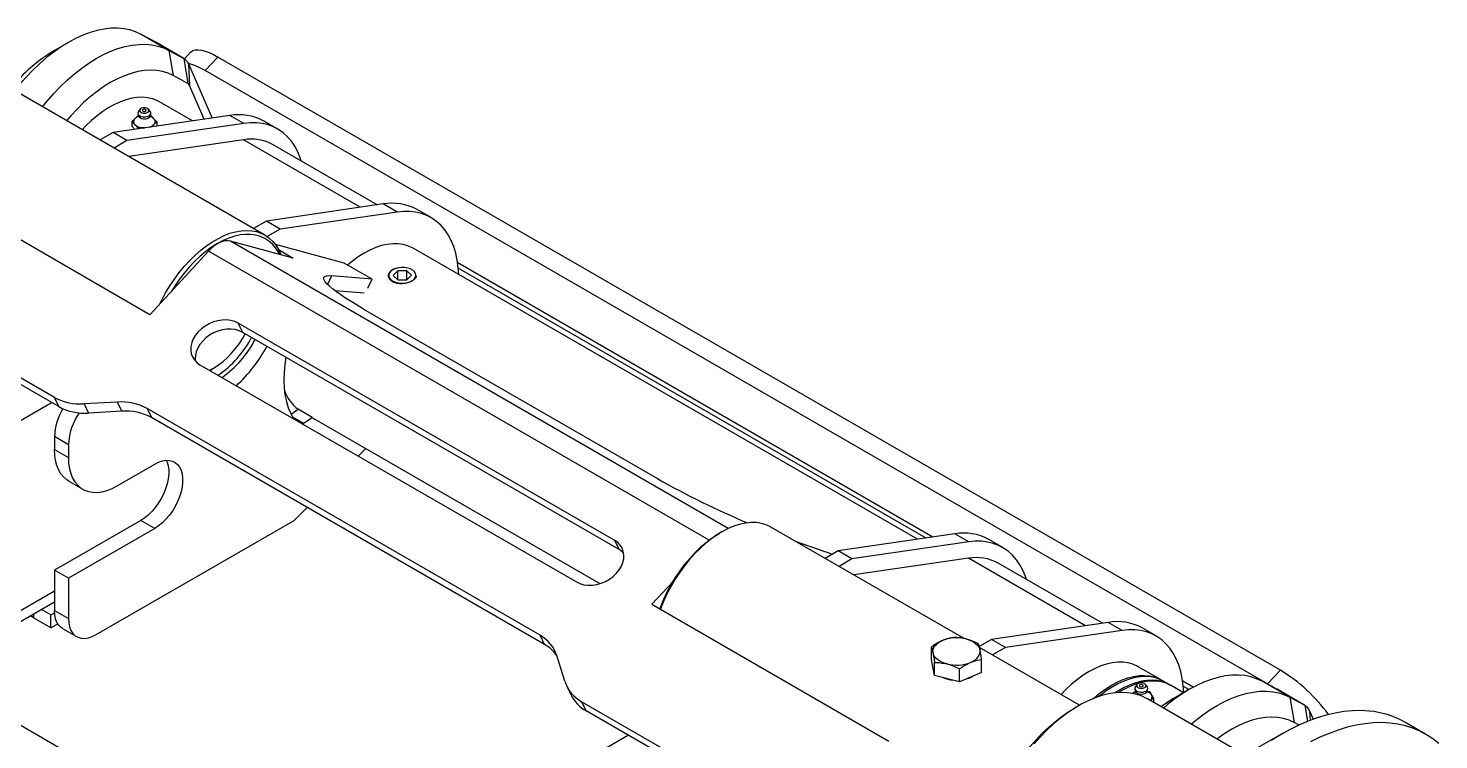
# Model space of a CAD drawing. Header units: millimetres. Extents: x 0 to 420, y 0 to 297.
# Drawn here: x 145.33 to 163.22, y 77.25 to 86.28 of the extents above; entities that cross this region are included whole.
import ezdxf

# ---------------------------------------------------------------- set-up
doc = ezdxf.new("R2010")
doc.units = ezdxf.units.MM

msp = doc.modelspace()

# ---------------------------------------------------------------- linework, layer by layer
at = {"color": 7, "linetype": 'Continuous', "lineweight": 25}
for p, q in [((145.84285, 86.09687), (145.6661, 85.9948)), ((147.11732, 85.99503), (146.76377, 86.19914)), ((146.95118, 86.09846), (146.76377, 86.19914)), ((147.30473, 85.89436), (146.95118, 86.09846)), ((146.95452, 86.0966), (146.95118, 86.09846)), ((147.30807, 85.8925), (146.95452, 86.0966)), ((147.11732, 85.99503), (147.17134, 85.67523)), ((147.11732, 85.99503), (147.30473, 85.89436)), ((147.30473, 85.89436), (147.35875, 85.57456)), ((147.39614, 85.97541), (147.3133, 85.88931)), ((147.73961, 85.91027), (147.57547, 85.7397)), ((161.20999, 78.13398), (147.73961, 85.91027)), ((147.35875, 85.57456), (147.17134, 85.67523)), ((147.36679, 85.82358), (147.37943, 85.55096)), ((147.36679, 85.82358), (147.66393, 85.1373)), ((161.04586, 77.96341), (147.57547, 85.7397)), ((148.333, 83.65371), (145.02088, 85.56576)), ((147.5648, 85.12283), (147.37943, 85.55096)), ((147.41624, 85.10114), (146.99834, 85.34239)), ((147.89002, 85.1703), (146.40875, 84.95409)), ((146.64779, 85.09431), (146.68941, 85.13334)), ((146.68941, 85.13334), (146.73103, 85.17236)), ((146.72604, 85.18877), (146.73823, 85.1578)), ((146.75071, 85.24736), (146.72978, 85.21685)), ((146.73103, 85.17236), (146.73251, 85.17234)), ((146.8832, 85.21685), (146.86228, 85.24736)), ((146.87475, 85.1578), (146.88694, 85.18877)), ((146.87953, 85.16994), (146.88974, 85.16977)), ((146.88974, 85.16977), (146.92747, 85.12945)), ((146.92747, 85.12945), (146.9652, 85.08913)), ((148.0668, 85.06825), (147.89002, 85.1703)), ((146.40875, 84.95409), (146.24459, 84.85933)), ((146.58552, 84.85204), (146.40875, 84.95409)), ((148.0668, 85.06825), (146.58552, 84.85204)), ((146.64779, 85.09431), (146.64779, 85.03307)), ((146.68552, 85.05399), (146.64779, 85.09431)), ((146.68409, 84.99428), (146.64779, 85.03307)), ((146.72325, 85.01367), (146.68552, 85.05399)), ((146.80261, 85.01238), (146.72325, 85.01367)), ((146.72325, 85.01367), (146.72325, 85)), ((146.80751, 85.0123), (146.80261, 85.01238)), ((146.92358, 85.0501), (146.89722, 85.02539)), ((146.9652, 85.08913), (146.92358, 85.0501)), ((146.9652, 85.08913), (146.9652, 85.03531)), ((148.49611, 84.99735), (148.31934, 85.0994)), ((146.58552, 84.85204), (146.42137, 84.75728)), ((148.06151, 84.86118), (146.6087, 84.64913)), ((149.75991, 84.03684), (148.44032, 84.79862)), ((146.87722, 82.6436), (143.87201, 84.37847)), ((149.83457, 84.04774), (148.35329, 83.83153)), ((150.01135, 83.94569), (148.53007, 83.72948)), ((150.01135, 83.94569), (149.83457, 84.04774)), ((150.44066, 83.87478), (150.26388, 83.97684)), ((148.35329, 83.83153), (148.18914, 83.73677)), ((148.53007, 83.72948), (148.35329, 83.83153)), ((148.53007, 83.72948), (148.36426, 83.63376)), ((148.69402, 83.36162), (147.89861, 83.57483)), ((149.33895, 83.29808), (148.46758, 83.53165)), ((147.61743, 83.44781), (146.87722, 82.6436)), ((148.50651, 83.46987), (148.69402, 83.36162)), ((156.60862, 79.79449), (150.21568, 83.48506)), ((149.69251, 83.09398), (149.33895, 83.29808)), ((150.01912, 83.19952), (149.9625, 83.14216)), ((150.13349, 83.1999), (150.01912, 83.19952)), ((150.01912, 83.08628), (150.01912, 83.19952)), ((150.19122, 83.14291), (150.13349, 83.1999)), ((150.13349, 83.08555), (150.13349, 83.1999)), ((150.20934, 83.20746), (150.19935, 83.21323)), ((149.69251, 83.09398), (149.17958, 83.13759)), ((149.64016, 82.98119), (149.69251, 83.09398)), ((149.9625, 83.14216), (150.02024, 83.08518)), ((150.02024, 83.08518), (150.1346, 83.08555)), ((150.1346, 83.08555), (150.19122, 83.14291)), ((149.59247, 82.91539), (149.22435, 82.94669)), ((145.66527, 81.59401), (143.72531, 82.71393)), ((149.58559, 82.7146), (153.31056, 80.56422)), ((145.72233, 81.47752), (143.78236, 82.59744)), ((152.76919, 79.78046), (147.99621, 82.53584)), ((148.05327, 82.41935), (147.99621, 82.53584)), ((152.82624, 79.66397), (148.05327, 82.41935)), ((137.30337, 82.0161), (149.5921, 74.92197)), ((147.51096, 82.00863), (152.28393, 79.25326)), ((147.63505, 81.937), (147.69046, 81.969)), ((145.72233, 81.47752), (145.66527, 81.59401)), ((146.46457, 81.53522), (146.04094, 81.51273)), ((146.04094, 81.51273), (146.098, 81.39624)), ((146.52163, 81.41873), (146.098, 81.39624)), ((146.52163, 81.41873), (146.46457, 81.53522)), ((151.8224, 78.5778), (146.84024, 81.45394)), ((146.84024, 81.45394), (146.8973, 81.33745)), ((148.66558, 81.38218), (148.75576, 81.44334)), ((148.93253, 81.34129), (148.75576, 81.44334)), ((151.87946, 78.46131), (146.8973, 81.33745)), ((148.82396, 81.26764), (148.93253, 81.34129)), ((148.93253, 81.34129), (148.96578, 81.31994)), ((148.96578, 81.31994), (152.58166, 79.23253)), ((145.84306, 80.99432), (145.66628, 81.09637)), ((145.66628, 81.09637), (145.66628, 80.93306)), ((145.66628, 80.93306), (145.84306, 80.83101)), ((145.84306, 80.99432), (145.84306, 80.83101)), ((149.51838, 80.84978), (149.61394, 80.94576)), ((146.46178, 80.47372), (146.93908, 80.74925)), ((145.84754, 80.53245), (146.02432, 80.4304)), ((148.70684, 80.03462), (148.87008, 80.19858)), ((146.7623, 80.03477), (145.66628, 79.40205)), ((146.19661, 78.58549), (148.70684, 80.03462)), ((146.93908, 79.93271), (146.7623, 80.03477)), ((157.19876, 78.53562), (154.75, 79.94926)), ((146.93908, 79.93271), (145.84306, 79.3)), ((152.82624, 79.66397), (152.76919, 79.78046)), ((154.12491, 79.88729), (154.09839, 79.87198)), ((155.05796, 79.77148), (155.52894, 79.60576)), ((157.08241, 79.86365), (155.60113, 79.64744)), ((157.25919, 79.7616), (157.08241, 79.86365)), ((157.6885, 79.69069), (157.51173, 79.79274)), ((155.60113, 79.64744), (155.43698, 79.55267)), ((155.77791, 79.54539), (155.60113, 79.64744)), ((157.25919, 79.7616), (155.77791, 79.54539)), ((155.77791, 79.54539), (155.61376, 79.45062)), ((157.2539, 79.55453), (155.80109, 79.34248)), ((158.95229, 78.73019), (157.6327, 79.49197)), ((145.84306, 79.3), (145.66628, 79.40205)), ((145.66628, 79.40205), (145.66628, 78.89171)), ((145.84306, 79.3), (145.84306, 78.78966)), ((153.50934, 79.26111), (153.24118, 78.96976)), ((144.09595, 78.09483), (145.66628, 79.00137)), ((145.62209, 78.83557), (145.50059, 78.90571)), ((145.66628, 78.89171), (145.84306, 78.78966)), ((153.24118, 78.96976), (156.24638, 77.23489)), ((145.62209, 78.67226), (145.40112, 78.79983)), ((145.62209, 78.83557), (145.66728, 78.86166)), ((145.62209, 78.67226), (145.62209, 78.83557)), ((145.62209, 78.67226), (145.70872, 78.72227)), ((159.02696, 78.74109), (157.54568, 78.52488)), ((159.20373, 78.63903), (159.02696, 78.74109)), ((145.76986, 78.66279), (145.94664, 78.56074)), ((151.87946, 78.46131), (151.8224, 78.5778)), ((157.54568, 78.52488), (157.39216, 78.43625)), ((157.72246, 78.42283), (157.54568, 78.52488)), ((159.20373, 78.63903), (157.72246, 78.42283)), ((159.63305, 78.56813), (159.45627, 78.67018)), ((156.78673, 78.26478), (156.78673, 78.4307)), ((158.66306, 77.6903), (157.39525, 78.42219)), ((157.72246, 78.42283), (157.5583, 78.32806)), ((152.1377, 77.99315), (152.03508, 78.31943)), ((156.82427, 78.06598), (156.78673, 78.26478)), ((156.82427, 78.06598), (156.82427, 78.2319)), ((157.42074, 78.10351), (157.42074, 78.26944)), ((159.69975, 78.01003), (159.40806, 78.17841)), ((157.14128, 77.98535), (156.82427, 78.06598)), ((157.14128, 77.98535), (157.14128, 78.15127)), ((157.42074, 78.10351), (157.14128, 77.98535)), ((157.22966, 78.02272), (157.26986, 78.03689)), ((157.26986, 78.03689), (157.30374, 78.05376)), ((159.80581, 77.94879), (159.72449, 77.99574)), ((161.33017, 77.79013), (160.97662, 77.99423)), ((161.16402, 77.89356), (160.97662, 77.99423)), ((161.04586, 77.96341), (161.20999, 78.13398)), ((152.16208, 77.93208), (152.21914, 77.81559)), ((159.0994, 77.93377), (159.09233, 77.92969)), ((159.15338, 77.85013), (159.18072, 77.86641)), ((159.1984, 77.87662), (159.18072, 77.86641)), ((159.33152, 77.84042), (159.34463, 77.84868)), ((159.34463, 77.84868), (159.37511, 77.8679)), ((159.36558, 77.89212), (159.37777, 77.86115)), ((159.39024, 77.95072), (159.36932, 77.9202)), ((159.52274, 77.9202), (159.50182, 77.95072)), ((159.51429, 77.86115), (159.52648, 77.89212)), ((159.51672, 77.86734), (159.55326, 77.86267)), ((159.55326, 77.86267), (159.57715, 77.81897)), ((159.57715, 77.81897), (159.60105, 77.77526)), ((159.97998, 77.84825), (159.82349, 77.93859)), ((160.05569, 77.89197), (159.87894, 77.7899)), ((161.51758, 77.68946), (161.16402, 77.89356)), ((161.16737, 77.8917), (161.16402, 77.89356)), ((161.52092, 77.6876), (161.16737, 77.8917)), ((154.29033, 76.61487), (152.35037, 77.73478)), ((152.35037, 77.73478), (152.40743, 77.61829)), ((154.34739, 76.49838), (152.40743, 77.61829)), ((158.65033, 77.68302), (158.59731, 77.6524)), ((160.7578, 77.05837), (159.52546, 77.76978)), ((159.60105, 77.77526), (159.56037, 77.74962)), ((159.60105, 77.77526), (159.60105, 77.72614)), ((161.33017, 77.79013), (161.38419, 77.47033)), ((161.33017, 77.79013), (161.51758, 77.68946)), ((161.57964, 77.61868), (161.62621, 77.5111)), ((161.4462, 77.43701), (161.38419, 77.47033)), ((163.05017, 77.32268), (162.78501, 77.47575)), ((152.94289, 77.30918), (149.19988, 75.14839)), ((161.24542, 77.33406), (160.39716, 76.85447))]:
    msp.add_line(p, q, dxfattribs=at)
at = {"color": 8, "linetype": 'Continuous', "lineweight": 25}
for p, q in [((146.80261, 85.01238), (146.80787, 85.01235)), ((149.54405, 84.00533), (148.06151, 84.86118)), ((154.20966, 79.93153), (147.89861, 83.57483)), ((153.9654, 79.7832), (147.61743, 83.44781)), ((156.80207, 79.82273), (150.77876, 83.29991)), ((156.71743, 79.81037), (150.78656, 83.23419)), ((149.17958, 83.13759), (149.12858, 83.02769)), ((145.63546, 81.52767), (141.89245, 79.36688)), ((148.68411, 81.34838), (148.82396, 81.26764)), ((158.73644, 78.69868), (157.2539, 79.55453)), ((145.66628, 79.13667), (143.97876, 78.16248)), ((145.40112, 78.84829), (145.40112, 78.79983)), ((160.10195, 77.91775), (159.97115, 77.99326)), ((160.04813, 77.8876), (159.97895, 77.92754)), ((161.51758, 77.68946), (161.55247, 77.48287)), ((161.57964, 77.61868), (161.58533, 77.49582))]:
    msp.add_line(p, q, dxfattribs=at)
at = {"color": 7, "linetype": 'Continuous', "lineweight": 25, "flags": 128}
for points in [[(146.76377, 86.19914), (146.69497, 86.23091), (146.62202, 86.25457), (146.54527, 86.27), (146.46511, 86.27713), (146.38191, 86.27592), (146.29608, 86.26637), (146.20805, 86.24854), (146.11824, 86.22251), (146.02708, 86.18841), (145.93503, 86.1464), (145.84254, 86.09669), (145.75004, 86.03953), (145.658, 85.97518), (145.56686, 85.90396), (145.47707, 85.82622), (145.38906, 85.74234), (145.30326, 85.65273), (145.22009, 85.55783), (145.16087, 85.48495)], [(145.51442, 85.28085), (145.57364, 85.35373), (145.65681, 85.44863), (145.74261, 85.53824), (145.83062, 85.62212), (145.92041, 85.69986), (146.01155, 85.77107), (146.1036, 85.83542), (146.19609, 85.89259), (146.28859, 85.9423), (146.38064, 85.98431), (146.47179, 86.01841), (146.5616, 86.04444), (146.64963, 86.06227), (146.73546, 86.07181), (146.81866, 86.07303), (146.89883, 86.0659), (146.97557, 86.05047), (147.04852, 86.02681), (147.11732, 85.99503)], [(147.39614, 85.97541), (147.39913, 85.97835), (147.42229, 85.99351), (147.45192, 86.0019), (147.48764, 86.00342), (147.52901, 85.99805), (147.5755, 85.98585), (147.62653, 85.96699), (147.68147, 85.94168), (147.73961, 85.91027)], [(147.17134, 85.67523), (147.10611, 85.70492), (147.03663, 85.72624), (146.96331, 85.73904), (146.88656, 85.74328), (146.80684, 85.73891), (146.72461, 85.72596), (146.64034, 85.70451), (146.55452, 85.67468), (146.46765, 85.63665), (146.38023, 85.59063), (146.29278, 85.5369), (146.20579, 85.47576), (146.11977, 85.40757), (146.03522, 85.33273), (145.95264, 85.25166), (145.8725, 85.16484), (145.82068, 85.10405)], [(146.99834, 85.34239), (146.96482, 85.35977), (146.90779, 85.38133), (146.847, 85.39502), (146.78289, 85.40076), (146.71591, 85.39849), (146.64653, 85.38823), (146.57523, 85.37006), (146.50251, 85.3441), (146.42889, 85.31053), (146.35488, 85.2696), (146.281, 85.22158), (146.20777, 85.16681), (146.1357, 85.10569), (146.06529, 85.03863), (146.01856, 84.98981)], [(146.72978, 85.21685), (146.72777, 85.21357), (146.72402, 85.19805), (146.72921, 85.18266), (146.74277, 85.16907), (146.76324, 85.15877)], [(146.77504, 85.20512), (146.79698, 85.20042), (146.82038, 85.20092), (146.84166, 85.20655), (146.85759, 85.21646), (146.86574, 85.22913), (146.86487, 85.24263), (146.85511, 85.25492), (146.83795, 85.26411), (146.816, 85.26882), (146.79261, 85.26831), (146.77133, 85.26268), (146.7554, 85.25278), (146.74725, 85.24011), (146.74812, 85.2266), (146.75788, 85.21432), (146.77504, 85.20512)], [(146.76324, 85.15877), (146.78839, 85.15286), (146.81551, 85.15198), (146.84165, 85.15624), (146.86398, 85.16516), (146.88008, 85.17779), (146.8882, 85.19275), (146.88748, 85.20842), (146.8832, 85.21685)], [(146.79339, 85.22233), (146.80253, 85.22037), (146.81228, 85.22058), (146.82115, 85.22292), (146.82778, 85.22705), (146.83118, 85.23233), (146.83082, 85.23796), (146.82675, 85.24307), (146.8196, 85.24691), (146.81046, 85.24887), (146.80071, 85.24866), (146.79184, 85.24631), (146.78521, 85.24218), (146.78181, 85.2369), (146.78217, 85.23128), (146.78624, 85.22616), (146.79339, 85.22233)], [(148.79616, 84.5932), (148.7835, 84.63111), (148.75178, 84.7082), (148.71407, 84.77887), (148.67058, 84.84275), (148.62153, 84.89949), (148.5672, 84.94879), (148.50788, 84.99036), (148.44389, 85.024), (148.37557, 85.04951), (148.30331, 85.06676), (148.22748, 85.07566), (148.1485, 85.07616), (148.0668, 85.06825)], [(150.79181, 83.15247), (150.78569, 83.24316), (150.77285, 83.33685), (150.75359, 83.42547), (150.72804, 83.50855), (150.69632, 83.58564), (150.65862, 83.65631), (150.61512, 83.72019), (150.56608, 83.77693), (150.51175, 83.82622), (150.45242, 83.8678), (150.38843, 83.90144), (150.32012, 83.92695), (150.24785, 83.9442), (150.17202, 83.9531), (150.09305, 83.9536), (150.01135, 83.94569)], [(147.00356, 82.78087), (147.02641, 82.82741), (147.07589, 82.91956), (147.12979, 83.00926), (147.18776, 83.09589), (147.24937, 83.17884), (147.31421, 83.25753), (147.3818, 83.33141), (147.45168, 83.39995), (147.52336, 83.46268), (147.59634, 83.51915), (147.6701, 83.56897), (147.74413, 83.6118), (147.8179, 83.64733), (147.8909, 83.6753), (147.96262, 83.69554), (148.03256, 83.70788), (148.10022, 83.71226), (148.16512, 83.70862), (148.22683, 83.69701), (148.28489, 83.67751), (148.33891, 83.65024), (148.3885, 83.6154), (148.43332, 83.57324), (148.47305, 83.52405), (148.50742, 83.46818), (148.53617, 83.40601), (148.53709, 83.40368)], [(148.51886, 83.40857), (148.50484, 83.4353), (148.46962, 83.48982), (148.42896, 83.53743), (148.38316, 83.57777), (148.33255, 83.61055), (148.27752, 83.63551), (148.21847, 83.65248), (148.15584, 83.66134), (148.09009, 83.66201), (148.0217, 83.65448), (147.95119, 83.63883), (147.87908, 83.61516), (147.80589, 83.58364), (147.73218, 83.54451), (147.65849, 83.49807), (147.58536, 83.44465), (147.51333, 83.38465), (147.44294, 83.31851), (147.37471, 83.24673), (147.30915, 83.16983), (147.24673, 83.08838), (147.18793, 83.00299), (147.14538, 82.93495)], [(147.89861, 83.57483), (147.86739, 83.57973), (147.83385, 83.57839), (147.79856, 83.57083), (147.76212, 83.55718), (147.72515, 83.53768), (147.6883, 83.51264), (147.65218, 83.48252), (147.61743, 83.44781)], [(150.21568, 83.48506), (150.20205, 83.4926), (150.14586, 83.51723), (150.0857, 83.53387), (150.02199, 83.5424), (149.95518, 83.54277), (149.88577, 83.53496), (149.81424, 83.51904), (149.74111, 83.49511), (149.6669, 83.46336), (149.59215, 83.424), (149.51739, 83.37732), (149.44315, 83.32365), (149.38159, 83.27347)], [(150.25006, 83.1431), (150.24517, 83.16614), (150.2312, 83.18791), (150.20891, 83.20724), (150.17951, 83.22307), (150.14457, 83.23457), (150.10598, 83.2411), (150.06582, 83.24232), (150.02625, 83.23816), (149.98942, 83.22884), (149.9573, 83.21488), (149.93162, 83.19701), (149.91378, 83.1762), (149.90472, 83.15358), (149.90495, 83.13037), (149.91444, 83.10781), (149.9327, 83.08712), (149.95872, 83.06942), (149.99111, 83.05567), (150.02812, 83.04659), (150.06777, 83.04269), (150.1079, 83.04417), (150.14636, 83.05095), (150.18107, 83.06267), (150.21017, 83.0787), (150.23208, 83.09817), (150.24562, 83.12003), (150.25006, 83.1431)], [(149.58559, 82.7146), (149.5036, 82.76277), (149.42761, 82.80917), (149.3581, 82.8535), (149.29551, 82.89548), (149.24024, 82.93483), (149.19265, 82.97132), (149.15303, 83.00469), (149.12165, 83.03475), (149.09871, 83.06129), (149.08434, 83.08415), (149.07864, 83.10319), (149.08166, 83.11828), (149.09336, 83.12932), (149.11368, 83.13624), (149.14248, 83.13901), (149.17958, 83.13759)], [(147.99621, 82.53584), (147.95175, 82.55654), (147.9024, 82.57024), (147.84939, 82.5766), (147.79402, 82.57547), (147.73765, 82.56687), (147.68168, 82.55102), (147.62747, 82.5283), (147.57638, 82.49928), (147.52964, 82.46467), (147.48842, 82.42531), (147.45373, 82.38219), (147.42643, 82.33636), (147.40718, 82.28896), (147.39645, 82.24114), (147.39453, 82.19408), (147.40144, 82.14895), (147.41703, 82.10686), (147.4409, 82.06884), (147.47247, 82.03582), (147.51096, 82.00863)], [(148.05327, 82.41935), (148.0088, 82.44005), (147.95946, 82.45375), (147.90644, 82.46012), (147.85107, 82.45898), (147.79471, 82.45039), (147.73873, 82.43453), (147.68453, 82.41181), (147.63343, 82.38279), (147.5867, 82.34818), (147.54548, 82.30882), (147.51079, 82.2657), (147.48348, 82.21987), (147.46423, 82.17247), (147.45351, 82.12465), (147.45158, 82.07759), (147.45415, 82.05335)], [(147.63179, 81.93888), (147.63304, 81.93944), (147.69038, 81.96895), (147.74772, 82.00564), (147.80438, 82.04908), (147.85971, 82.09876), (147.91306, 82.1541), (147.96379, 82.21445), (148.01132, 82.2791), (148.05509, 82.34729), (148.08541, 82.4008)], [(148.60175, 82.10272), (148.58739, 82.01132), (148.57737, 81.90916), (148.57427, 81.81038), (148.57813, 81.71564), (148.58891, 81.6256), (148.60654, 81.54087), (148.63091, 81.46204), (148.66184, 81.38963), (148.69912, 81.32416), (148.70062, 81.32186)], [(148.82396, 81.26764), (148.8121, 81.26052), (148.80931, 81.25911)], [(145.84754, 80.53245), (145.82521, 80.54673), (145.78445, 80.58132), (145.74918, 80.62368), (145.71978, 80.67334), (145.69657, 80.72976), (145.67981, 80.79232), (145.66967, 80.86034), (145.66628, 80.93306)], [(145.84306, 80.83101), (145.84645, 80.75829), (145.85658, 80.69027), (145.87334, 80.62771), (145.89655, 80.57129), (145.92595, 80.52163), (145.96123, 80.47927), (146.00198, 80.44468), (146.04778, 80.41823), (146.09811, 80.40023), (146.15242, 80.39085), (146.21012, 80.39021), (146.27059, 80.39831), (146.33314, 80.41507), (146.39711, 80.4403), (146.46178, 80.47372)], [(147.08453, 80.79707), (147.09544, 80.77207), (147.10846, 80.72593), (147.11503, 80.67452), (147.11503, 80.6188), (147.10846, 80.5598), (147.09544, 80.49863), (147.07621, 80.43642), (147.05114, 80.37434), (147.02069, 80.31353), (146.98542, 80.25514), (146.946, 80.20025), (146.90316, 80.14988), (146.85769, 80.10497), (146.81044, 80.06636), (146.7623, 80.03477)], [(146.93908, 80.74925), (146.98722, 80.77324), (147.03446, 80.78918), (147.07993, 80.79677), (147.12278, 80.79587), (147.1622, 80.78649), (147.19747, 80.76882), (147.22792, 80.74317), (147.25299, 80.71003), (147.27222, 80.67002), (147.28524, 80.62388), (147.29181, 80.57247), (147.29181, 80.51675), (147.28524, 80.45775), (147.27222, 80.39658), (147.25299, 80.33437), (147.22792, 80.27229), (147.19747, 80.21148), (147.1622, 80.15309), (147.12278, 80.0982), (147.07993, 80.04783), (147.03446, 80.00292), (146.98722, 79.96431), (146.93908, 79.93271)], [(154.75, 79.94926), (154.74347, 79.95295), (154.68846, 79.97839), (154.62949, 79.99604), (154.56699, 80.00576), (154.50139, 80.00749), (154.43315, 80.00122), (154.36274, 79.98699), (154.29067, 79.96491), (154.21744, 79.93512), (154.14356, 79.89784), (154.06955, 79.85332), (153.99593, 79.80189), (153.92321, 79.74389), (153.85191, 79.67974), (153.78253, 79.60989), (153.71555, 79.53483), (153.65144, 79.45508), (153.59065, 79.3712), (153.53362, 79.28378), (153.48073, 79.19344), (153.43236, 79.10081), (153.38884, 79.00653), (153.3505, 78.91127), (153.34908, 78.90747)], [(152.28393, 79.25326), (152.3284, 79.23255), (152.37775, 79.21885), (152.43076, 79.21249), (152.48613, 79.21362), (152.5425, 79.22222), (152.59847, 79.23808), (152.65267, 79.26079), (152.70377, 79.28982), (152.75051, 79.32443), (152.79172, 79.36378), (152.82642, 79.4069), (152.85372, 79.45273), (152.87297, 79.50014), (152.88369, 79.54796), (152.88562, 79.59501), (152.87871, 79.64014), (152.86312, 79.68224), (152.83925, 79.72026), (152.80768, 79.75327), (152.76919, 79.78046)], [(153.34214, 78.91148), (153.35298, 78.94047), (153.39213, 79.03527), (153.43651, 79.12894), (153.4858, 79.22078), (153.53962, 79.31012), (153.59758, 79.39628), (153.65924, 79.47863), (153.72416, 79.55657), (153.79185, 79.62952), (153.86182, 79.69693), (153.93353, 79.7583), (154.00647, 79.81319), (154.08009, 79.86118), (154.09839, 79.87198)], [(157.98854, 79.28655), (157.97589, 79.32446), (157.94417, 79.40155), (157.90646, 79.47222), (157.86297, 79.5361), (157.81392, 79.59284), (157.75959, 79.64213), (157.70027, 79.68371), (157.63628, 79.71735), (157.56796, 79.74286), (157.4957, 79.76011), (157.41987, 79.76901), (157.34089, 79.76951), (157.25919, 79.7616)], [(152.88305, 79.61925), (152.86474, 79.63678), (152.82624, 79.66397)], [(145.76986, 78.66279), (145.75264, 78.6742), (145.72241, 78.70338), (145.69823, 78.74055), (145.68061, 78.78496), (145.66988, 78.83569), (145.66628, 78.89171)], [(145.40112, 78.79983), (145.37003, 78.8217), (145.3642, 78.82698)], [(145.84306, 78.78966), (145.84666, 78.73363), (145.85738, 78.6829), (145.87501, 78.6385), (145.89919, 78.60133), (145.92942, 78.57215), (145.96509, 78.55155), (146.00547, 78.53996), (146.04974, 78.5376), (146.09701, 78.54453), (146.1463, 78.5606), (146.19661, 78.58549)], [(156.8055, 78.35318), (156.80381, 78.37581), (156.80725, 78.39838), (156.81576, 78.4205), (156.8292, 78.44178), (156.84734, 78.46187), (156.86986, 78.48042), (156.89639, 78.49711), (156.92646, 78.51167)], [(157.2247, 78.53044), (157.2595, 78.51997), (157.29163, 78.50696), (157.32055, 78.49165), (157.34576, 78.47429), (157.36683, 78.45518), (157.38339, 78.43464), (157.39517, 78.41303), (157.40197, 78.39072)], [(159.98402, 77.85058), (159.97808, 77.93651), (159.96523, 78.0302), (159.94598, 78.11882), (159.92043, 78.2019), (159.88871, 78.27899), (159.85101, 78.34966), (159.80751, 78.41354), (159.75847, 78.47028), (159.70413, 78.51957), (159.64481, 78.56115), (159.58082, 78.59478), (159.51251, 78.6203), (159.44024, 78.63755), (159.36441, 78.64645), (159.28543, 78.64694), (159.20373, 78.63903)], [(156.98278, 78.21347), (156.94798, 78.22394), (156.91584, 78.23694), (156.88692, 78.25225), (156.86172, 78.26961), (156.84065, 78.28873), (156.82408, 78.30926), (156.8123, 78.33087), (156.8055, 78.35318)], [(157.28101, 78.23223), (157.31108, 78.24679), (157.33761, 78.26348), (157.36013, 78.28203), (157.37827, 78.30212), (157.39171, 78.32341), (157.40022, 78.34552), (157.40366, 78.36809), (157.40197, 78.39072)], [(159.40806, 78.17841), (159.39443, 78.18594), (159.33825, 78.21057), (159.27808, 78.22721), (159.21437, 78.23575), (159.14757, 78.23611), (159.07816, 78.22831), (159.00663, 78.21238), (158.9335, 78.18846), (158.85929, 78.1567), (158.78454, 78.11735), (158.70978, 78.07067), (158.63554, 78.017), (158.56236, 77.95674), (158.49076, 77.8903), (158.42829, 77.82583)], [(158.83949, 77.77546), (158.90917, 77.83445), (158.98241, 77.88921), (159.05629, 77.93723), (159.1303, 77.97817), (159.20392, 78.01173), (159.27663, 78.03769), (159.34793, 78.05586), (159.41732, 78.06612), (159.4843, 78.06839), (159.54841, 78.06266), (159.60919, 78.04896), (159.66623, 78.0274), (159.712, 78.00267)], [(159.72449, 77.99574), (159.68634, 78.01523), (159.62897, 78.03613), (159.56789, 78.04916), (159.50352, 78.05422), (159.43632, 78.05128), (159.36675, 78.04035), (159.29532, 78.02152), (159.22251, 77.99491), (159.14883, 77.96072), (159.07481, 77.91918), (159.00097, 77.87058), (158.92781, 77.81526), (158.91095, 77.80147)], [(159.81459, 77.94358), (159.76766, 77.96828), (159.71029, 77.98919), (159.6492, 78.00222), (159.58484, 78.00728), (159.51763, 78.00433), (159.44807, 77.99341), (159.37663, 77.97457), (159.30382, 77.94797), (159.23015, 77.91377), (159.15613, 77.87223), (159.11634, 77.84694)], [(159.82349, 77.93859), (159.81696, 77.94228), (159.76195, 77.96772), (159.70298, 77.98537), (159.64048, 77.99509), (159.57488, 77.99682), (159.50664, 77.99055), (159.43623, 77.97632), (159.36416, 77.95424), (159.29093, 77.92445), (159.21705, 77.88717), (159.15482, 77.85022)], [(160.97662, 77.99423), (160.90782, 78.02601), (160.83487, 78.04967), (160.75812, 78.0651), (160.67795, 78.07223), (160.59475, 78.07101), (160.50893, 78.06147), (160.42089, 78.04364), (160.33108, 78.01761), (160.23993, 77.98351), (160.14788, 77.9415), (160.05538, 77.89179), (159.96289, 77.83462), (159.87085, 77.77027), (159.77971, 77.69906), (159.72636, 77.6538)], [(159.27229, 77.8486), (159.19438, 77.85169), (159.1137, 77.84665), (159.03066, 77.83349), (158.94568, 77.81228), (158.8592, 77.78314), (158.77166, 77.7462), (158.68349, 77.70166), (158.59516, 77.64974), (158.50711, 77.59072), (158.4198, 77.52488), (158.33366, 77.45256), (158.24913, 77.37414), (158.16665, 77.29002), (158.08663, 77.20061)], [(159.36932, 77.9202), (159.36462, 77.91039), (159.36469, 77.89472), (159.37357, 77.8799), (159.39031, 77.86755)], [(159.40551, 77.91242), (159.42552, 77.90542), (159.44866, 77.90336), (159.4714, 77.90658), (159.49028, 77.91458), (159.50242, 77.92613), (159.50597, 77.93949), (159.5004, 77.95262), (159.48655, 77.96351), (159.46653, 77.97052), (159.44339, 77.97257), (159.42065, 77.96936), (159.40178, 77.96136), (159.38964, 77.94981), (159.38609, 77.93645), (159.39166, 77.92332), (159.40551, 77.91242)], [(159.39031, 77.86755), (159.41308, 77.85901), (159.43943, 77.8552), (159.46649, 77.85654), (159.49133, 77.86287), (159.51126, 77.87352), (159.52413, 77.88733), (159.52853, 77.9028), (159.52399, 77.91826), (159.52274, 77.9202)], [(159.42914, 77.92732), (159.43748, 77.92441), (159.44713, 77.92355), (159.4566, 77.92489), (159.46446, 77.92822), (159.46952, 77.93304), (159.471, 77.9386), (159.46868, 77.94407), (159.46291, 77.94861), (159.45457, 77.95153), (159.44493, 77.95239), (159.43546, 77.95105), (159.42759, 77.94772), (159.42253, 77.9429), (159.42105, 77.93733), (159.42337, 77.93187), (159.42914, 77.92732)], [(160.07991, 77.4497), (160.13326, 77.49496), (160.2244, 77.56617), (160.31644, 77.63052), (160.40894, 77.68769), (160.50143, 77.7374), (160.59348, 77.77941), (160.68464, 77.81351), (160.77445, 77.83954), (160.86248, 77.85737), (160.94831, 77.86691), (161.03151, 77.86812), (161.11167, 77.861), (161.18842, 77.84557), (161.26137, 77.82191), (161.33017, 77.79013)], [(161.12171, 77.91629), (161.10647, 77.92627), (161.04586, 77.96341)], [(157.4131, 75.60107), (157.41467, 75.67244), (157.42228, 75.77635), (157.43616, 75.88297), (157.45624, 75.99174), (157.4824, 76.10207), (157.51452, 76.21337), (157.55241, 76.32506), (157.59588, 76.43653), (157.64469, 76.54719), (157.69859, 76.65645), (157.75728, 76.76373), (157.82046, 76.86845), (157.88778, 76.97006), (157.95889, 77.06801), (158.03341, 77.16179), (158.11093, 77.25088), (158.19105, 77.33482), (158.27334, 77.41316), (158.35736, 77.48548), (158.44266, 77.55139), (158.52879, 77.61055), (158.59731, 77.6524)], [(162.33292, 77.6165), (162.22966, 77.622), (162.12355, 77.61942), (162.01489, 77.60876), (161.90398, 77.59004), (161.79114, 77.56334), (161.67668, 77.52871), (161.56094, 77.48626), (161.44425, 77.43611), (161.32692, 77.3784), (161.2093, 77.3133), (161.09171, 77.24098)], [(161.38419, 77.47033), (161.31896, 77.50002), (161.24948, 77.52133), (161.17615, 77.53414), (161.09941, 77.53838), (161.01969, 77.534), (160.93745, 77.52106), (160.85318, 77.49961), (160.76736, 77.46978), (160.68049, 77.43175), (160.59308, 77.38573), (160.50562, 77.332), (160.41863, 77.27086), (160.40609, 77.2614)], [(162.59808, 77.46342), (162.49483, 77.46893), (162.38872, 77.46634), (162.28005, 77.45568), (162.16914, 77.43697), (162.0563, 77.41026), (161.94185, 77.37563), (161.82611, 77.33318), (161.70941, 77.28303), (161.59208, 77.22532)], [(163.21758, 77.20267), (163.14195, 77.26307), (163.06163, 77.31597), (162.97684, 77.36121), (162.88784, 77.39867), (162.79487, 77.42825), (162.69819, 77.44985), (162.59808, 77.46342)]]:
    msp.add_lwpolyline(points, dxfattribs=at)
at = {"color": 8, "linetype": 'Continuous', "lineweight": 25, "flags": 128}
for points in [[(146.76979, 85.13234), (146.79381, 85.12701), (146.81953, 85.12705), (146.84349, 85.13245), (146.86246, 85.14248), (146.87387, 85.15579), (146.8748, 85.15792)], [(159.34463, 77.84868), (159.33337, 77.84058), (159.33288, 77.84017)], [(159.37777, 77.86114), (159.3833, 77.85218), (159.39875, 77.8403)], [(159.39875, 77.8403), (159.42059, 77.83246), (159.44587, 77.8297), (159.47117, 77.83239), (159.49307, 77.84018), (159.50862, 77.85201), (159.51418, 77.86088)]]:
    msp.add_lwpolyline(points, dxfattribs=at)
at = {"color": 7, "linetype": 'Continuous', "lineweight": 25}
for centre, radius, start, end in [((146.73102, 84.21787), 2.07161, 120.934427, 141.331095), ((147.23513, 85.77074), 0.14187, 21.867116, 60.618148), ((147.19177, 85.11576), 0.73248, 58.40964, 76.314939), ((147.33555, 85.53335), 0.04729, 21.867116, 60.618148), ((146.72211, 85.09197), 0.05273, 128.321824, 226.066973), ((146.89088, 85.09147), 0.05273, 308.321824, 46.066973), ((148.00361, 84.52287), 0.65732, 61.293275, 99.950804), ((146.79626, 85.18003), 0.16777, 228.697019, 272.169035), ((148.16214, 84.2924), 0.57762, 61.210884, 100.033194), ((149.94815, 83.40031), 0.65732, 61.293275, 99.950804), ((147.0026, 82.96075), 1.31161, 304.22368, 332.467871), ((146.98726, 82.97017), 1.38181, 305.599186, 332.322219), ((146.6392, 83.17992), 1.96092, 312.842924, 331.413848), ((145.99093, 82.19042), 0.67953, 241.363528, 274.220284), ((149.05859, 81.84819), 0.50558, 199.281887, 233.20317), ((146.39299, 81.07033), 0.72717, 148.39823, 177.947797), ((146.04799, 82.07393), 0.67953, 241.363528, 274.220284), ((146.58369, 80.96617), 0.74116, 144.324022, 177.823711), ((146.51458, 80.85753), 0.67953, 61.363528, 94.220284), ((146.57163, 80.74104), 0.67953, 61.363528, 94.220284), ((158.66917, 90.02814), 10.87569, 240.480852, 247.180992), ((157.196, 79.21622), 0.65732, 61.293275, 99.950804), ((157.35453, 78.98575), 0.57762, 61.210884, 100.033194), ((159.14054, 78.09366), 0.65732, 61.293275, 99.950804), ((151.60063, 78.17853), 0.45672, 17.968865, 60.950419), ((157.10469, 78.05845), 0.48701, 75.734875, 111.467342), ((151.64367, 78.04567), 0.47786, 35.052218, 60.433958), ((157.10278, 78.68546), 0.48701, 255.734875, 291.467342), ((152.57214, 78.13405), 0.45672, 197.968865, 240.950419), ((157.09128, 78.40857), 0.40218, 247.304904, 264.153524), ((160.11251, 76.32967), 2.11186, 36.004289, 58.689777), ((152.63234, 78.02143), 0.46163, 206.480282, 240.843048), ((159.77125, 76.76396), 1.34902, 120.216389, 129.797584), ((159.21997, 77.23452), 0.6163, 60.284802, 85.129775), ((160.75247, 76.28838), 1.73713, 120.189266, 127.333541), ((161.44797, 77.56584), 0.14187, 21.867116, 60.618148), ((162.23786, 76.51472), 1.10588, 60.345715, 85.068862)]:
    msp.add_arc(centre, radius, start, end, dxfattribs=at)
at = {"color": 8, "linetype": 'Continuous', "lineweight": 25}
for centre, radius, start, end in [((146.77672, 85.03433), 0.13201, 107.396945, 131.4075), ((146.78033, 85.1777), 0.04657, 205.412249, 256.925342), ((146.8368, 85.03621), 0.13006, 45.802794, 72.580093), ((146.83346, 85.15365), 0.13727, 285.709333, 311.033959), ((159.42494, 77.71815), 0.15327, 108.313871, 121.604055), ((159.48631, 77.75835), 0.10921, 33.711009, 74.620332), ((159.52988, 77.79447), 0.05324, 303.698298, 27.390508)]:
    msp.add_arc(centre, radius, start, end, dxfattribs=at)
at = {"color": 7, "linetype": 'Continuous', "lineweight": 25}
for points, knots in [([(146.73831, 85.15751), (146.73836, 85.15742), (146.73899, 85.15619), (146.74073, 85.14762), (146.73755, 85.13944), (146.73736, 85.13924), (146.7373, 85.13917)], [0, 0, 0, 0, 0.03087596, 0.40398083, 0.79152193, 1, 1, 1, 1]), ([(146.87559, 85.1393), (146.87558, 85.13931), (146.87554, 85.13933), (146.87221, 85.14729), (146.874, 85.15624), (146.87467, 85.15756), (146.87469, 85.15759)], [0, 0, 0, 0, 0.20464937, 0.56018776, 0.98795062, 1, 1, 1, 1]), ([(149.95312, 83.06105), (149.94064, 83.07005), (149.91567, 83.08804), (149.89988, 83.12468), (149.90286, 83.16243), (149.92562, 83.19723), (149.96571, 83.22244), (150.0019, 83.23543), (150.02368, 83.23619), (150.02629, 83.23628)], [0, 0, 0, 0, 0.162570453, 0.325102126, 0.488638455, 0.652844271, 0.815966277, 0.977957527, 1, 1, 1, 1]), ([(150.24976, 83.13747), (150.25035, 83.13431), (150.25287, 83.12094), (150.23715, 83.0976), (150.2039, 83.07054), (150.1552, 83.04935), (150.09823, 83.0366), (150.03882, 83.03478), (149.98842, 83.04367), (149.96332, 83.05603), (149.95312, 83.06105)], [0, 0, 0, 0, 0.04444883, 0.18806649, 0.33120016, 0.47311497, 0.61496169, 0.75798312, 0.90162847, 1, 1, 1, 1]), ([(156.92646, 78.51167), (156.90796, 78.5031), (156.87066, 78.48584), (156.82411, 78.45688), (156.79637, 78.43745), (156.78673, 78.4307)], [0, 0, 0, 0, 0.3913676, 0.78863642, 1, 1, 1, 1]), ([(157.06619, 78.54887), (157.03082, 78.54286), (156.98473, 78.53502), (156.93745, 78.51607), (156.92646, 78.51167)], [0, 0, 0, 0, 0.7676328, 1, 1, 1, 1]), ([(157.2247, 78.53044), (157.22094, 78.53137), (157.19249, 78.5384), (157.13884, 78.54727), (157.09056, 78.54833), (157.06619, 78.54887)], [0, 0, 0, 0, 0.07009856, 0.53078884, 1, 1, 1, 1]), ([(157.3832, 78.46824), (157.35746, 78.4809), (157.3055, 78.50646), (157.25179, 78.5224), (157.2247, 78.53044)], [0, 0, 0, 0, 0.49545796, 1, 1, 1, 1]), ([(156.78673, 78.4307), (156.78978, 78.42067), (156.79593, 78.40044), (156.80229, 78.36903), (156.8055, 78.35318)], [0, 0, 0, 0, 0.49545796, 1, 1, 1, 1]), ([(156.8055, 78.35318), (156.80595, 78.3508), (156.80932, 78.33276), (156.81567, 78.29434), (156.82139, 78.25284), (156.82427, 78.2319)], [0, 0, 0, 0, 0.07009856, 0.53078884, 1, 1, 1, 1]), ([(157.40197, 78.39072), (157.40152, 78.39305), (157.39816, 78.41069), (157.3918, 78.43956), (157.38608, 78.45862), (157.3832, 78.46824)], [0, 0, 0, 0, 0.07009856, 0.53078884, 1, 1, 1, 1]), ([(157.42074, 78.26944), (157.41769, 78.2917), (157.41154, 78.33662), (157.40518, 78.37258), (157.40197, 78.39072)], [0, 0, 0, 0, 0.49545796, 1, 1, 1, 1]), ([(156.82427, 78.2319), (156.85002, 78.23147), (156.90197, 78.2306), (156.95568, 78.21921), (156.98278, 78.21347)], [0, 0, 0, 0, 0.49545796, 1, 1, 1, 1]), ([(156.98278, 78.21347), (156.98653, 78.21248), (157.01499, 78.20505), (157.06863, 78.18663), (157.11692, 78.16313), (157.14128, 78.15127)], [0, 0, 0, 0, 0.07009856, 0.53078884, 1, 1, 1, 1]), ([(157.14128, 78.15127), (157.15091, 78.15802), (157.1784, 78.17727), (157.22495, 78.20626), (157.26224, 78.22354), (157.28101, 78.23223)], [0, 0, 0, 0, 0.21136411, 0.60308009, 1, 1, 1, 1]), ([(157.28101, 78.23223), (157.292, 78.23664), (157.33928, 78.25559), (157.38536, 78.26342), (157.42074, 78.26944)], [0, 0, 0, 0, 0.2323672, 1, 1, 1, 1]), ([(159.3777, 77.86086), (159.37844, 77.85866), (159.3802, 77.85344), (159.37747, 77.84315), (159.37691, 77.84259), (159.37671, 77.84239)], [0, 0, 0, 0, 0.31757152, 0.7558089, 1, 1, 1, 1]), ([(159.51505, 77.8427), (159.51512, 77.84261), (159.51532, 77.84233), (159.51192, 77.8497), (159.51324, 77.85881), (159.5141, 77.86051), (159.51422, 77.86074)], [0, 0, 0, 0, 0.1719441, 0.52006461, 0.93554214, 1, 1, 1, 1])]:
    msp.add_open_spline(points, degree=3, knots=knots, dxfattribs=at)

doc.saveas('drawing.dxf')
